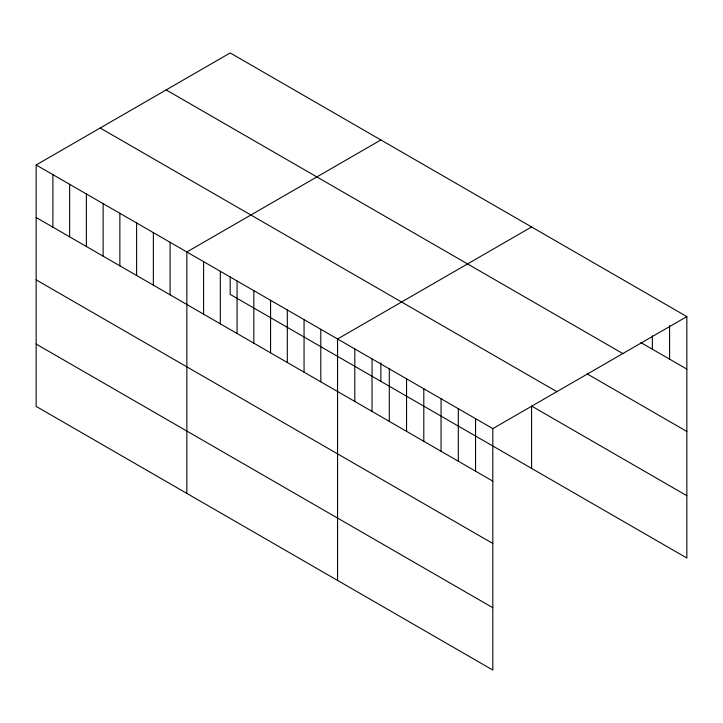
<?xml version="1.0" encoding="UTF-8"?>
<svg xmlns="http://www.w3.org/2000/svg" width="723" height="723" viewBox="0 0 723 723"><rect width="100%" height="100%" fill="white"/><g stroke="black" fill="none" stroke-linecap="round" stroke-linejoin="round"><path stroke-width="1.08" d="M36.15 164.971L492.815 428.622L492.815 670.049L36.15 406.398L36.15 164.971L230.185 52.951L686.85 316.602L686.85 558.029L230.185 294.378L230.185 276.873M380.885 139.955L186.85 251.984L186.85 493.402M531.586 226.959L337.551 338.988L337.551 580.406M492.815 428.622L686.85 316.602M640.849 342.557L686.85 369.119M166.154 89.914L622.819 353.565M587.175 373.908L686.85 431.459M100.181 128.007L556.846 391.658M686.85 495.689L531.586 406.046L531.586 468.387M36.15 217.496L492.815 481.147M36.15 279.837L492.815 543.488M36.15 344.058L492.815 607.709M669.597 325.639L669.597 359.159M652.345 335.788L652.345 349.2M475.562 418.662L475.562 471.188M458.31 408.703L458.31 461.229M441.057 398.744L441.057 451.269M423.805 388.784L423.805 441.301M406.552 378.825L406.552 431.342M389.299 368.866L389.299 421.382M380.885 362.783L380.885 381.383M372.047 358.906L372.047 411.423M354.803 348.947L354.803 401.464M320.804 329.317L320.804 381.834M304.058 319.647L304.058 372.173M287.311 309.986L287.311 362.503M270.574 300.316L270.574 352.833M253.827 290.646L253.827 343.172M237.081 280.985L237.081 333.502M220.334 271.315L220.334 323.832M203.597 261.645L203.597 314.171M170.104 242.313L170.104 294.83M153.357 232.643L153.357 285.16M136.62 222.973L136.62 275.499M119.873 213.312L119.873 265.829M103.127 203.642L103.127 256.159M86.38 193.972L86.38 246.498M69.643 184.311L69.643 236.828M52.896 174.641L52.896 227.158"/></g></svg>
